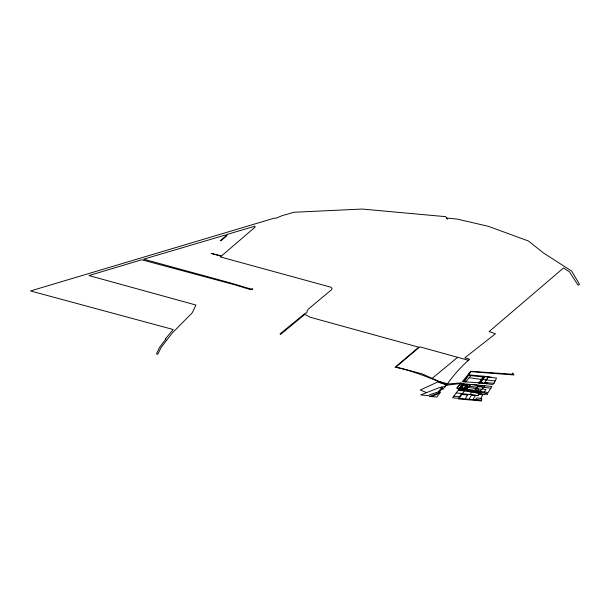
<?xml version="1.0" encoding="UTF-8"?>
<svg xmlns="http://www.w3.org/2000/svg" width="610" height="610" viewBox="0 0 610 610"><rect width="100%" height="100%" fill="white"/><g stroke="black" fill="none" stroke-linecap="round" stroke-linejoin="round"><path stroke-width="0.91" d="M477.92 395.539L478.98 393.435L464.469 390.842L458.041 390.461L452.597 397.804L481.534 400.335L481.496 400.953L458.278 398.925L460.916 394.472L467.443 394.906L467.74 394.327L469.982 394.457L478.385 395.631L471.461 395.166L469.014 399.207M478.858 392.939L479.071 391.94L487.725 393.816L487.413 394.426L485.072 394.159L484.462 394.739L479.59 393.092L468.022 390.613L461.236 388.425L461.503 387.99L459.666 387.884M458.499 388.928L458.118 389.698L467.214 390.743C463.31 388.387 450.386 387.815 465.148 389.95M465.407 398.871L467.74 394.327L456.257 392.87M459.833 384.635L456.806 388.173L460.657 383.667L470.508 384.475L466.566 389.111L461.236 388.425M475.602 395.25L472.956 399.565L475.579 399.802L476.73 397.895L480.878 398.368L482.586 395.112L478.98 393.435M461.93 383.743L459.444 388.288L457.279 388.189M461.183 387.907L461.846 386.694M462.639 385.238L463.303 384.025M461.656 387.868L462.09 387.075L460.687 386.992M463.577 384.346L463.15 385.139L461.747 385.055M464.728 388.051L466.65 384.529M465.483 388.166L466.147 386.954M481.023 394.182L478.919 394.312M484.317 391.91L488.076 392.619L491.927 386.45L470.714 384.491L466.566 389.111L474.534 390.308L476.745 387.258L469.387 386.275M477.34 390.766L479.994 391.239L482.251 388.898L485.903 389.554L484.271 391.978L475.579 390.461L478.82 385.23M464.21 381.829L470.874 371.658L514.001 374.967L512.774 372.969L512.148 374.227L470.806 371.276L462.327 381.654L484.325 383.171M471.461 395.166L471.69 394.777M463.669 381.776L470.806 371.276M476.257 392.489L478.492 388.936M484.149 383.446L488.244 377.11L496.54 378.108L493.688 383.926L492.247 384.445L482.19 383.141M459.116 398.345L464.469 390.842M477.966 386.725L479.864 386.824L480.802 385.413M480.322 382.996L484.965 376.721L488.244 377.11M491.149 377.506L491.5 377.239L483.623 376.217L478.903 382.973M480.314 392.093L480.81 391.384L479.994 391.239M476.189 388.044L478.225 385.177M490.806 388.28L483.501 387.251L482.251 388.898L484.942 385.787M469.982 394.457L471.797 392.017M438.537 391.734L441.777 387.373M486.345 383.888L487.207 382.744L494.016 383.255M479.864 386.824L481.633 386.908L482.701 385.573M465.643 381.959L470.889 375.646L483.082 376.995M446.154 385.512L442.868 389.454L441.64 387.114L439.185 387.67L420.671 394.945L428.106 395.654L430.622 394.35L439.795 391.498L442.189 388.639L441.64 387.114L444.515 386.465L446.993 385.032L437.553 382.035L420.267 390.019L426.184 392.428M438.819 392.649L437.553 394.151L431.224 396.546L429.486 396.424L440.527 392.222L436.867 397.049L431.224 396.546M446.81 384.727C453.375 375.386 461 366.694 469.67 359.221L464.782 357.864L495.45 333.746L489.128 331.581L563.556 267.927L569.458 271.846L578.089 285.198L579.5 284.336L571.7 271.122L543.144 252.738L528.542 241.049L488.343 226.31L457.073 219.074L446.909 218.075L447.366 219.135L445.788 216.68L362.126 209.047L294.058 212.25L282.125 215.65L275.911 218.266L274.363 218.136L30.5 290.947L173.179 329.514L165.424 338.893L165.928 339.007L159.599 347.326L156.457 353.907L157.776 354.25L161.162 347.364L172.249 333.029L192.135 312.938L195.947 305.038L88.953 275.56L141.703 259.769L235.696 285.038L250.527 289.643L252.723 289.262L252.685 288.782L250.512 288.934L230.367 282.918L143.655 259.181L225.014 235.132L226.035 235.803L220.416 240.66L220.934 240.805L227.065 235.536L226.028 234.743L254.904 226.219L255.033 227.187L221.529 255.925L211.167 253.394L221.171 256.192L220.324 256.917L330.879 287.203L332.053 288.492L331.68 289.605L308.37 309.072L307.234 310.62L306.754 312.846L305.046 313.403L280.043 333.967L280.524 334.433L304.825 314.356L310.094 317.223L418.719 347.166L395.097 367.258C413.222 370.59 429.737 378.2 446.81 384.727L447.687 385.07L460.786 383.515L461.335 382.844L447.908 383.98L438.361 381.09L422.15 373.899L396.05 366.953L419.84 346.846L468.45 360.304M464.881 390.461L465.3 389.996M472.079 391.605L472.689 390.987L479.071 391.94M432.086 378.444L457.614 357.323M483.059 379.542L485.941 379.855L487.131 378.856M484.691 382.607L487.207 382.744M463.714 385.299L461.564 385.177L462.228 383.964L464.378 384.087L463.554 385.596L465.704 385.726L466.528 384.216L467.603 384.285L466.94 385.497L465.865 385.428M483.623 376.217L468.777 374.837M453.817 396.157L460.184 396.706M470.714 384.491L477.104 385.07M475.579 399.802L481.534 400.335L481.702 398.49L480.878 398.368M480.489 382.79L482.289 382.958M468.396 375.402L470.889 375.646M478.758 383.187L479.49 383.255L484.531 376.279L482.167 379.542L469.166 377.712M485.941 379.855L495.122 381.006M467.977 387.434L475.891 388.463M476.684 388.7L481.671 389.348M467.031 390.171L472.689 390.987M481.633 386.908L483.814 387.312M460.771 386.626L460.108 387.838L462.258 387.968L462.921 386.755L460.771 386.626M462.182 384.262L460.253 387.785L466.497 388.158L468.419 384.635L462.182 384.262M465.072 386.885L464.408 388.097L466.558 388.227L467.222 387.014L465.072 386.885"/></g></svg>
